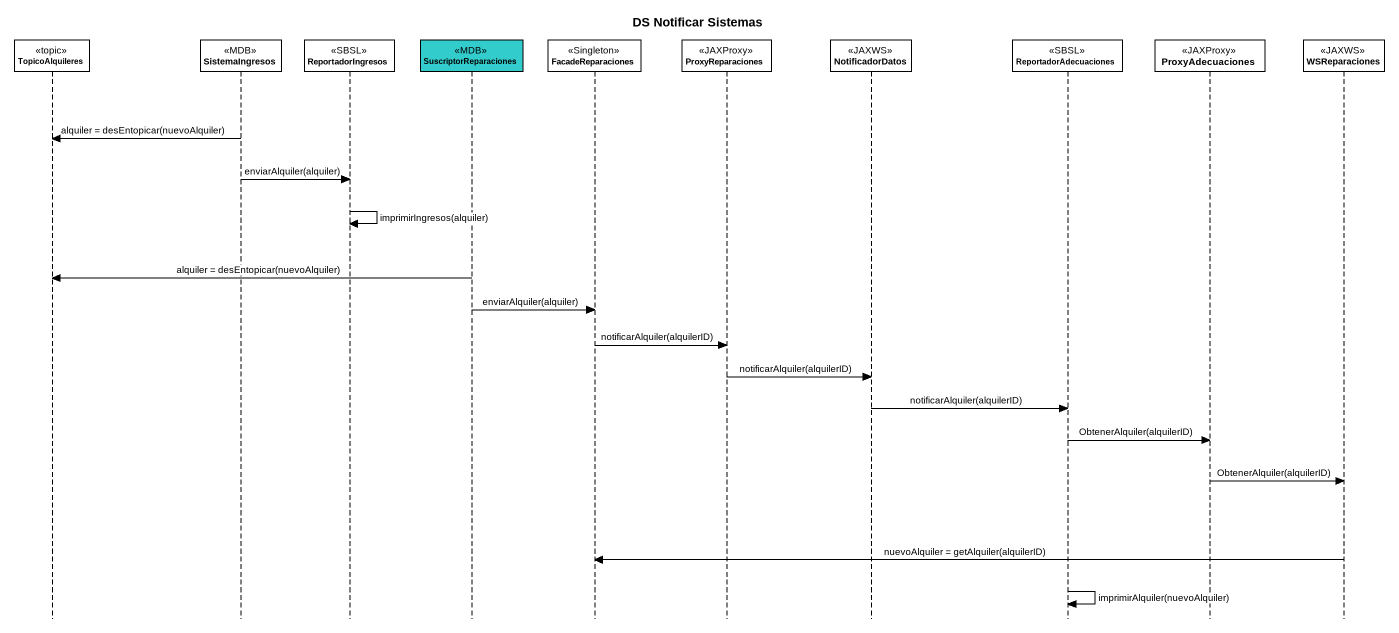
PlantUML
@startuml
title DS Notificar Sistemas
hide footbox
participant TopicoAlquileres <<topic>>
participant SistemaIngresos <<MDB>>
participant ReportadorIngresos <<SBSL>>
participant SuscriptorReparaciones <<MDB>> #33CCCC
participant FacadeReparaciones <<Singleton>>
participant ProxyReparaciones <<JAXProxy>>
participant NotificadorDatos <<JAXWS>>
participant ReportadorAdecuaciones <<SBSL>>
participant ProxyAdecuaciones <<JAXProxy>>
participant WSReparaciones <<JAXWS>>

SistemaIngresos -> TopicoAlquileres : alquiler = desEntopicar(nuevoAlquiler)
SistemaIngresos -> ReportadorIngresos : enviarAlquiler(alquiler)
ReportadorIngresos -> ReportadorIngresos : imprimirIngresos(alquiler)
SuscriptorReparaciones -> TopicoAlquileres : alquiler = desEntopicar(nuevoAlquiler)
SuscriptorReparaciones -> FacadeReparaciones : enviarAlquiler(alquiler)
FacadeReparaciones -> ProxyReparaciones : notificarAlquiler(alquilerID)
ProxyReparaciones -> NotificadorDatos : notificarAlquiler(alquilerID)
NotificadorDatos -> ReportadorAdecuaciones : notificarAlquiler(alquilerID)
ReportadorAdecuaciones -> ProxyAdecuaciones : ObtenerAlquiler(alquilerID)
ProxyAdecuaciones -> WSReparaciones : ObtenerAlquiler(alquilerID)
WSReparaciones -> FacadeReparaciones : nuevoAlquiler = getAlquiler(alquilerID)
ReportadorAdecuaciones -> ReportadorAdecuaciones : imprimirAlquiler(nuevoAlquiler)
@enduml
